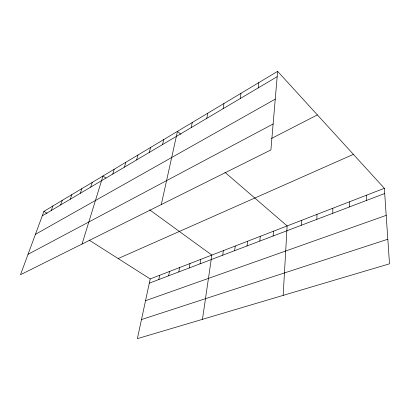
<?xml version="1.0" encoding="UTF-8"?>
<svg xmlns="http://www.w3.org/2000/svg" width="410" height="410" viewBox="0 0 410 410"><rect width="100%" height="100%" fill="white"/><g stroke="black" fill="none" stroke-linecap="round" stroke-linejoin="round"><path stroke-width="0.61" d="M316.884 219.34L316.981 214.374M301.581 225.167L301.77 220.262M283.166 295.379L287.138 225.93L224.849 172.215M273.101 236.011L273.455 231.225M277.632 71.35L270.892 149.937L20.5 274.71L43.906 211.37L277.632 71.35L384.349 188.298L389.5 263.82L137.381 338.65L150.214 278.933L384.349 188.298M259.837 241.065L260.263 236.334M247.035 245.938L247.527 241.264M258.238 87.889L258.838 82.61M234.679 250.648L235.232 246.02M222.738 255.194L223.347 250.623M240.239 98.549L240.962 93.316M202.453 319.339L211.857 255.071L149.624 209.848M200.034 263.84L200.746 259.371M223.112 108.696L223.947 103.51M189.236 267.955L189.989 263.533M206.794 118.362L207.732 113.227M178.775 271.938L179.575 267.566M168.643 275.792L169.484 271.471M191.224 127.582L192.254 122.498M158.829 279.533L159.7 275.259M161.273 204.559L177.468 131.354L180.83 134.254M162.555 144.566L163.739 139.579M149.327 152.397L150.578 147.467M136.643 159.91L137.955 155.026M124.471 167.121L125.834 162.288M112.776 174.045L114.19 169.263M82.036 244.042L102.992 175.972L106.021 178.171M90.723 187.109L92.219 182.424M80.309 193.279L81.841 188.641M70.279 199.219L71.842 194.632M60.603 204.949L62.197 200.413M51.276 210.473L52.89 205.984M42.266 215.814L277.175 76.67M35.424 234.32L275.248 99.143M28.034 254.318L273.116 123.989M271.512 138.462L317.381 114.913M118.157 258.561L353.389 154.37M149.307 283.161L384.703 193.515M145.535 300.704L386.194 215.368M141.486 319.559L387.824 239.23M43.906 211.37L47.058 213.374M89.139 240.116L150.214 278.933M366.448 195.227L366.673 200.377M349.284 201.874L349.392 206.963M332.807 208.249L332.807 213.277"/></g></svg>
